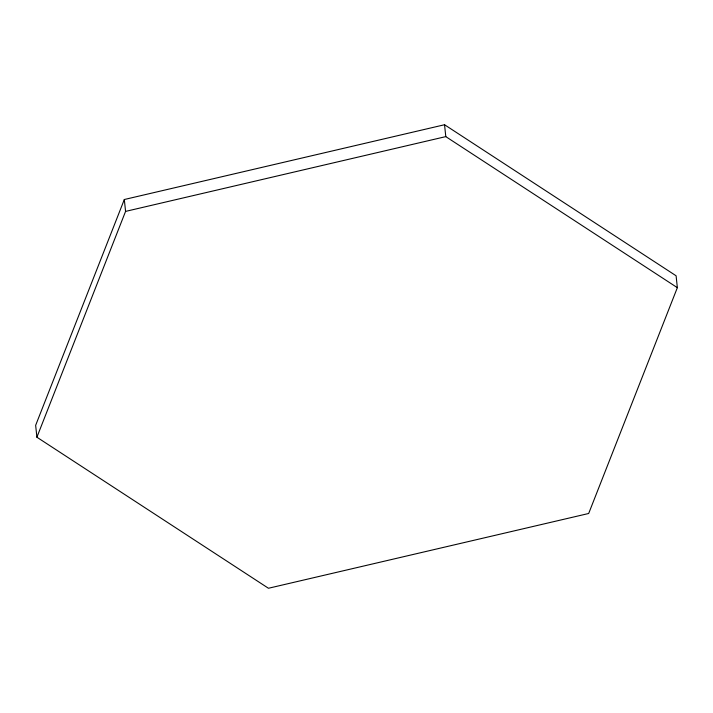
<?xml version="1.0" encoding="UTF-8"?>
<svg xmlns="http://www.w3.org/2000/svg" width="713" height="713" viewBox="0 0 713 713"><rect width="100%" height="100%" fill="white"/><g stroke="black" fill="none" stroke-linecap="round" stroke-linejoin="round"><path stroke-width="1.07" d="M124.32 199.515L35.65 425.331L36.898 437.212L268.453 588.261L588.68 513.485L677.35 287.669L676.102 275.788L444.547 124.739L124.32 199.515L125.568 211.396L36.898 437.212M125.568 211.396L445.794 136.62L677.35 287.669M444.547 124.739L445.794 136.62"/></g></svg>
